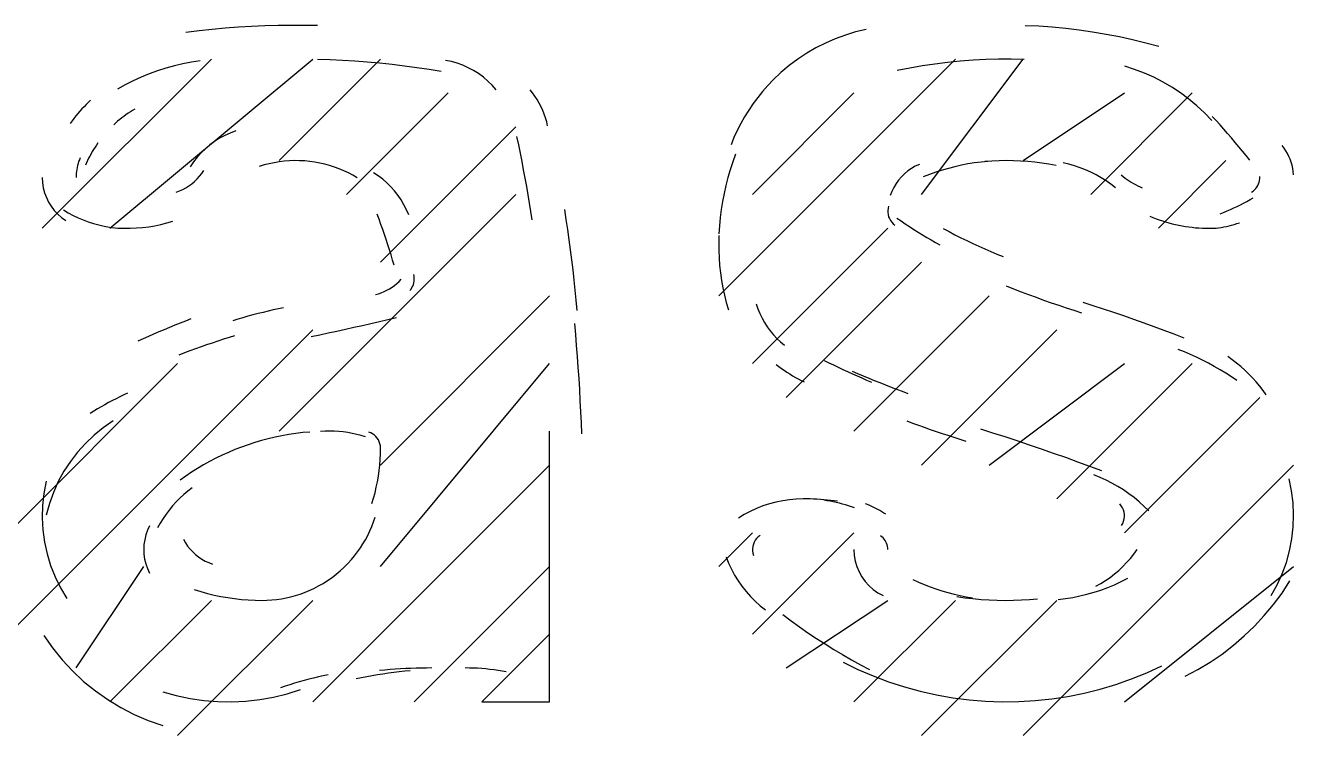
# Model space of a CAD drawing. Header units: millimetres. Extents: x 43 to 1147, y -811 to -31.
# Drawn here: x 773.38 to 777.88, y -794.32 to -791.8 of the extents above; entities that cross this region are included whole.
import ezdxf

# ---------------------------------------------------------------- set-up
doc = ezdxf.new("R2010")
doc.units = ezdxf.units.MM
doc.layers.add('EDITED_LINES', color=4, linetype='Continuous')

msp = doc.modelspace()

# ---------------------------------------------------------------- linework, layer by layer
at = {"layer": 'EDITED_LINES'}
for p, q in [((773.9962, -791.8193), (773.9496, -791.825)), ((774.0427, -791.8144), (773.9962, -791.8193)), ((774.0894, -791.8103), (774.0427, -791.8144)), ((774.1361, -791.8068), (774.0894, -791.8103)), ((774.1828, -791.804), (774.1361, -791.8068)), ((774.2296, -791.802), (774.1828, -791.804)), ((774.2764, -791.8007), (774.2296, -791.802)), ((774.3232, -791.8), (774.2764, -791.8007)), ((774.37, -791.8001), (774.3232, -791.8)), ((774.4168, -791.801), (774.37, -791.8001)), ((776.3629, -791.8144), (776.3258, -791.8234)), ((776.9757, -791.8034), (776.9276, -791.8012)), ((777.0237, -791.8068), (776.9757, -791.8034)), ((777.0716, -791.8114), (777.0237, -791.8068)), ((777.1193, -791.8171), (777.0716, -791.8114)), ((777.1669, -791.824), (777.1193, -791.8171)), ((776.219, -791.8629), (776.1852, -791.88)), ((776.2537, -791.8477), (776.219, -791.8629)), ((776.2894, -791.8345), (776.2537, -791.8477)), ((776.3258, -791.8234), (776.2894, -791.8345)), ((777.2144, -791.832), (777.1669, -791.824)), ((777.2616, -791.8412), (777.2144, -791.832)), ((777.3086, -791.8515), (777.2616, -791.8412)), ((777.3553, -791.863), (777.3086, -791.8515)), ((777.4018, -791.8756), (777.3553, -791.863)), ((776.1524, -791.899), (776.1207, -791.9199)), ((776.1852, -791.88), (776.1524, -791.899)), ((773.44, -792.52), (774.04, -791.92)), ((773.68, -792.52), (774.4, -791.92)), ((773.8786, -791.9521), (773.849, -791.9615)), ((773.9086, -791.9439), (773.8786, -791.9521)), ((773.939, -791.9368), (773.9086, -791.9439)), ((773.9696, -791.931), (773.939, -791.9368)), ((774.0005, -791.9264), (773.9696, -791.931)), ((774.28, -792.28), (774.64, -791.92)), ((774.461, -791.9224), (774.4168, -791.921)), ((774.5051, -791.9244), (774.461, -791.9224)), ((774.5491, -791.9271), (774.5051, -791.9244)), ((774.5932, -791.9305), (774.5491, -791.9271)), ((774.6371, -791.9344), (774.5932, -791.9305)), ((774.681, -791.939), (774.6371, -791.9344)), ((774.7249, -791.9443), (774.681, -791.939)), ((774.7686, -791.9502), (774.7249, -791.9443)), ((774.8123, -791.9567), (774.7686, -791.9502)), ((774.8916, -791.9286), (774.8706, -791.9243)), ((774.9121, -791.9344), (774.8916, -791.9286)), ((774.932, -791.9417), (774.9121, -791.9344)), ((774.9514, -791.9503), (774.932, -791.9417)), ((774.97, -791.9602), (774.9514, -791.9503)), ((775.84, -792.76), (776.68, -791.92)), ((776.0903, -791.9426), (776.0611, -791.9671)), ((776.1207, -791.9199), (776.0903, -791.9426)), ((776.5181, -791.9517), (776.4737, -791.9606)), ((776.5627, -791.9439), (776.5181, -791.9517)), ((776.56, -792.4), (776.92, -791.92)), ((776.6075, -791.9372), (776.5627, -791.9439)), ((776.6524, -791.9316), (776.6075, -791.9372)), ((776.6974, -791.9271), (776.6524, -791.9316)), ((776.7425, -791.9237), (776.6974, -791.9271)), ((776.7877, -791.9214), (776.7425, -791.9237)), ((776.8329, -791.9202), (776.7877, -791.9214)), ((776.8782, -791.9201), (776.8329, -791.9202)), ((776.9235, -791.9211), (776.8782, -791.9201)), ((777.3159, -791.9563), (777.2806, -791.9452)), ((773.7625, -791.9968), (773.7347, -792.0108)), ((773.7909, -791.9839), (773.7625, -791.9968)), ((773.8197, -791.9721), (773.7909, -791.9839)), ((773.849, -791.9615), (773.8197, -791.9721)), ((774.8559, -791.9638), (774.8123, -791.9567)), ((774.988, -791.9714), (774.97, -791.9602)), ((775.0051, -791.9839), (774.988, -791.9714)), ((775.0213, -791.9975), (775.0051, -791.9839)), ((775.0366, -792.0124), (775.0213, -791.9975)), ((776.0333, -791.9933), (776.0141, -792.0133)), ((776.0611, -791.9671), (776.0333, -791.9933)), ((777.3504, -791.9693), (777.3159, -791.9563)), ((777.384, -791.9842), (777.3504, -791.9693)), ((777.4167, -792.001), (777.384, -791.9842)), ((773.7347, -792.0108), (773.7074, -792.026)), ((774.52, -792.4), (774.88, -792.04)), ((775.0508, -792.0284), (775.0366, -792.0124)), ((775.1798, -792.0397), (775.1708, -792.0284)), ((775.1882, -792.0514), (775.1798, -792.0397)), ((775.96, -792.4), (776.32, -792.04)), ((775.9958, -792.0341), (775.9784, -792.0556)), ((776.0141, -792.0133), (775.9958, -792.0341)), ((776.92, -792.28), (777.28, -792.04)), ((777.16, -792.4), (777.52, -792.04)), ((777.4484, -792.0195), (777.4167, -792.001)), ((777.479, -792.0397), (777.4484, -792.0195)), ((777.5085, -792.0617), (777.479, -792.0397)), ((773.5881, -792.0885), (773.5806, -792.0965)), ((773.5958, -792.0806), (773.5881, -792.0885)), ((773.6036, -792.0728), (773.5958, -792.0806)), ((773.6115, -792.0652), (773.6036, -792.0728)), ((775.196, -792.0635), (775.1882, -792.0514)), ((775.2031, -792.0759), (775.196, -792.0635)), ((775.2097, -792.0887), (775.2031, -792.0759)), ((775.2157, -792.1017), (775.2097, -792.0887)), ((775.962, -792.0777), (775.9465, -792.1005)), ((775.9784, -792.0556), (775.962, -792.0777)), ((777.5368, -792.0852), (777.5085, -792.0617)), ((777.5637, -792.1104), (777.5368, -792.0852)), ((773.5524, -792.1302), (773.5458, -792.1389)), ((773.5592, -792.1215), (773.5524, -792.1302)), ((773.5662, -792.113), (773.5592, -792.1215)), ((773.5733, -792.1047), (773.5662, -792.113)), ((773.5806, -792.0965), (773.5733, -792.1047)), ((773.7146, -792.1345), (773.7074, -792.1405)), ((773.722, -792.1286), (773.7146, -792.1345)), ((773.7294, -792.1229), (773.722, -792.1286)), ((773.737, -792.1174), (773.7294, -792.1229)), ((773.7447, -792.1121), (773.737, -792.1174)), ((773.7526, -792.1069), (773.7447, -792.1121)), ((773.7605, -792.1019), (773.7526, -792.1069)), ((773.7686, -792.0971), (773.7605, -792.1019)), ((775.2211, -792.115), (775.2157, -792.1017)), ((775.2258, -792.1286), (775.2211, -792.115)), ((775.2298, -792.1424), (775.2258, -792.1286)), ((775.9319, -792.124), (775.9184, -792.148)), ((775.9465, -792.1005), (775.9319, -792.124)), ((777.5893, -792.1371), (777.5637, -792.1104)), ((777.6052, -792.1381), (777.5915, -792.1229)), ((773.5458, -792.1389), (773.5394, -792.1478)), ((773.7004, -792.1467), (773.6934, -792.153)), ((773.7074, -792.1405), (773.7004, -792.1467)), ((774.127, -792.1748), (774.107, -792.1821)), ((774.64, -792.64), (775.12, -792.16)), ((775.2332, -792.1564), (775.2298, -792.1424)), ((775.9058, -792.1726), (775.8943, -792.1978)), ((775.9184, -792.148), (775.9058, -792.1726)), ((777.6188, -792.1533), (777.6052, -792.1381)), ((777.6323, -792.1687), (777.6188, -792.1533)), ((777.6457, -792.1841), (777.6323, -792.1687)), ((773.6321, -792.2247), (773.6271, -792.2323)), ((773.6373, -792.2172), (773.6321, -792.2247)), ((774.0346, -792.2242), (774.0186, -792.2377)), ((774.0515, -792.2118), (774.0346, -792.2242)), ((774.0692, -792.2007), (774.0515, -792.2118)), ((774.0878, -792.1907), (774.0692, -792.2007)), ((774.107, -792.1821), (774.0878, -792.1907)), ((775.1305, -792.2243), (775.1243, -792.1949)), ((775.1364, -792.2538), (775.1305, -792.2243)), ((775.8943, -792.1978), (775.8839, -792.2234)), ((777.6591, -792.1996), (777.6457, -792.1841)), ((777.6724, -792.2151), (777.6591, -792.1996)), ((777.6856, -792.2307), (777.6724, -792.2151)), ((773.5742, -792.27), (773.5715, -792.2767)), ((773.6087, -792.2637), (773.6045, -792.2717)), ((773.613, -792.2557), (773.6087, -792.2637)), ((773.6176, -792.2478), (773.613, -792.2557)), ((773.6222, -792.24), (773.6176, -792.2478)), ((773.6271, -792.2323), (773.6222, -792.24)), ((773.9895, -792.268), (773.9766, -792.2847)), ((774.0035, -792.2523), (773.9895, -792.268)), ((774.0186, -792.2377), (774.0035, -792.2523)), ((775.1423, -792.2833), (775.1364, -792.2538)), ((775.8998, -792.2574), (775.8898, -792.2846)), ((777.6987, -792.2464), (777.6856, -792.2307)), ((777.7117, -792.2622), (777.6987, -792.2464)), ((777.7247, -792.278), (777.7117, -792.2622)), ((777.8465, -792.2354), (777.8396, -792.2264)), ((777.8528, -792.2449), (777.8465, -792.2354)), ((777.8585, -792.2547), (777.8528, -792.2449)), ((777.8635, -792.2648), (777.8585, -792.2547)), ((777.8679, -792.2751), (777.8635, -792.2648)), ((773.5623, -792.3114), (773.5613, -792.3185)), ((773.5636, -792.3043), (773.5623, -792.3114)), ((773.5651, -792.2973), (773.5636, -792.3043)), ((773.567, -792.2903), (773.5651, -792.2973)), ((773.5691, -792.2834), (773.567, -792.2903)), ((773.5715, -792.2767), (773.5691, -792.2834)), ((773.5967, -792.2882), (773.5931, -792.2966)), ((773.6005, -792.2799), (773.5967, -792.2882)), ((773.6045, -792.2717), (773.6005, -792.2799)), ((773.9766, -792.2847), (773.9648, -792.3023)), ((774.006, -792.3253), (774.0131, -792.3146)), ((774.2272, -792.2954), (774.2097, -792.3007)), ((774.2448, -792.2909), (774.2272, -792.2954)), ((774.2627, -792.2872), (774.2448, -792.2909)), ((774.2806, -792.2842), (774.2627, -792.2872)), ((774.2986, -792.282), (774.2806, -792.2842)), ((774.3168, -792.2807), (774.2986, -792.282)), ((774.3349, -792.28), (774.3168, -792.2807)), ((774.3531, -792.2802), (774.3349, -792.28)), ((774.3713, -792.2812), (774.3531, -792.2802)), ((774.3895, -792.283), (774.3713, -792.2812)), ((774.4073, -792.2854), (774.3895, -792.283)), ((774.4249, -792.2887), (774.4073, -792.2854)), ((774.4423, -792.2927), (774.4249, -792.2887)), ((774.4596, -792.2974), (774.4423, -792.2927)), ((774.4766, -792.3028), (774.4596, -792.2974)), ((774.4933, -792.309), (774.4766, -792.3028)), ((774.5098, -792.3159), (774.4933, -792.309)), ((775.1479, -792.3128), (775.1423, -792.2833)), ((775.1534, -792.3423), (775.1479, -792.3128)), ((775.8808, -792.3122), (775.8726, -792.3399)), ((775.8898, -792.2846), (775.8808, -792.3122)), ((776.5242, -792.3076), (776.5114, -792.3165)), ((776.5377, -792.2999), (776.5242, -792.3076)), ((776.5521, -792.2933), (776.5377, -792.2999)), ((776.6325, -792.3139), (776.61, -792.3211)), ((776.6551, -792.3074), (776.6325, -792.3139)), ((776.678, -792.3015), (776.6551, -792.3074)), ((776.701, -792.2964), (776.678, -792.3015)), ((776.7242, -792.2919), (776.701, -792.2964)), ((776.7475, -792.2882), (776.7242, -792.2919)), ((776.7709, -792.2851), (776.7475, -792.2882)), ((776.7944, -792.2828), (776.7709, -792.2851)), ((776.8097, -792.2814), (776.7843, -792.2832)), ((776.835, -792.2804), (776.8097, -792.2814)), ((776.8604, -792.28), (776.835, -792.2804)), ((776.8858, -792.2804), (776.8604, -792.28)), ((776.9111, -792.2814), (776.8858, -792.2804)), ((776.9364, -792.2832), (776.9111, -792.2814)), ((776.9617, -792.2858), (776.9364, -792.2832)), ((776.9868, -792.289), (776.9617, -792.2858)), ((777.0119, -792.2929), (776.9868, -792.289)), ((777.0369, -792.2975), (777.0119, -792.2929)), ((777.0829, -792.2928), (777.0626, -792.2882)), ((777.1029, -792.2984), (777.0829, -792.2928)), ((777.1226, -792.305), (777.1029, -792.2984)), ((777.1419, -792.3125), (777.1226, -792.305)), ((777.1609, -792.321), (777.1419, -792.3125)), ((777.4, -792.52), (777.64, -792.28)), ((777.8717, -792.2858), (777.8679, -792.2751)), ((777.8747, -792.2966), (777.8717, -792.2858)), ((777.8771, -792.3077), (777.8747, -792.2966)), ((777.8788, -792.3189), (777.8771, -792.3077)), ((773.44, -792.34), (773.4409, -792.3584)), ((773.4409, -792.3584), (773.4437, -792.3764)), ((773.5601, -792.3328), (773.56, -792.34)), ((773.5606, -792.3256), (773.5601, -792.3328)), ((773.5613, -792.3185), (773.5606, -792.3256)), ((773.9707, -792.3619), (773.9804, -792.3537)), ((773.9804, -792.3537), (773.9896, -792.3449)), ((773.9896, -792.3449), (773.9981, -792.3354)), ((773.9981, -792.3354), (774.006, -792.3253)), ((774.526, -792.3235), (774.5098, -792.3159)), ((774.5419, -792.3317), (774.526, -792.3235)), ((774.5575, -792.3407), (774.5419, -792.3317)), ((774.632, -792.3342), (774.6153, -792.3234)), ((774.6479, -792.3461), (774.632, -792.3342)), ((774.6629, -792.359), (774.6479, -792.3461)), ((774.677, -792.3729), (774.6629, -792.359)), ((775.1587, -792.3719), (775.1534, -792.3423)), ((775.8726, -792.3399), (775.8653, -792.368)), ((776.4783, -792.349), (776.4693, -792.3616)), ((776.4884, -792.3372), (776.4783, -792.349)), ((776.4994, -792.3264), (776.4884, -792.3372)), ((776.5114, -792.3165), (776.4994, -792.3264)), ((776.5878, -792.3291), (776.5657, -792.3376)), ((776.61, -792.3211), (776.5878, -792.3291)), ((777.1793, -792.3303), (777.1609, -792.321)), ((777.1973, -792.3406), (777.1793, -792.3303)), ((777.2148, -792.3518), (777.1973, -792.3406)), ((777.2318, -792.3639), (777.2148, -792.3518)), ((777.2684, -792.3308), (777.2752, -792.3363)), ((777.2752, -792.3363), (777.2822, -792.3416)), ((777.2822, -792.3416), (777.2893, -792.3467)), ((777.2893, -792.3467), (777.2966, -792.3516)), ((777.2966, -792.3516), (777.304, -792.3563)), ((777.304, -792.3563), (777.3116, -792.3607)), ((777.7557, -792.3625), (777.7578, -792.3563)), ((777.7578, -792.3563), (777.7592, -792.35)), ((777.7592, -792.35), (777.7599, -792.3435)), ((777.7599, -792.3435), (777.7599, -792.3368)), ((777.8798, -792.3302), (777.8788, -792.3189)), ((773.4437, -792.3764), (773.4482, -792.3939)), ((773.4482, -792.3939), (773.4545, -792.4107)), ((773.9146, -792.3915), (773.9267, -792.3872)), ((773.9267, -792.3872), (773.9384, -792.382)), ((773.9384, -792.382), (773.9496, -792.3761)), ((773.9496, -792.3761), (773.9604, -792.3693)), ((773.9604, -792.3693), (773.9707, -792.3619)), ((774.28, -793.24), (775.12, -792.4)), ((774.6901, -792.3876), (774.677, -792.3729)), ((774.7022, -792.4031), (774.6901, -792.3876)), ((774.7134, -792.4194), (774.7022, -792.4031)), ((775.1638, -792.4015), (775.1587, -792.3719)), ((775.1688, -792.4312), (775.1638, -792.4015)), ((775.859, -792.3962), (775.8535, -792.4246)), ((775.8653, -792.368), (775.859, -792.3962)), ((776.4545, -792.3891), (776.449, -792.4038)), ((776.4613, -792.375), (776.4545, -792.3891)), ((776.4693, -792.3616), (776.4613, -792.375)), ((777.2482, -792.3768), (777.2318, -792.3639)), ((777.3116, -792.3607), (777.3193, -792.3649)), ((777.3193, -792.3649), (777.3271, -792.3689)), ((777.3271, -792.3689), (777.335, -792.3727)), ((777.335, -792.3727), (777.343, -792.3762)), ((777.7305, -792.3917), (777.7361, -792.388)), ((777.7361, -792.388), (777.7411, -792.3837)), ((777.7411, -792.3837), (777.7456, -792.379)), ((777.7456, -792.379), (777.7496, -792.3739)), ((777.7496, -792.3739), (777.7529, -792.3683)), ((777.7529, -792.3683), (777.7557, -792.3625)), ((773.4545, -792.4107), (773.4623, -792.4269)), ((773.4623, -792.4269), (773.4718, -792.4421)), ((773.4718, -792.4421), (773.4827, -792.4564)), ((774.7234, -792.4364), (774.7134, -792.4194)), ((774.7323, -792.4542), (774.7234, -792.4364)), ((775.1736, -792.4608), (775.1688, -792.4312)), ((775.8535, -792.4246), (775.849, -792.4532)), ((776.441, -792.4489), (776.4401, -792.4565)), ((776.443, -792.4413), (776.441, -792.4489)), ((777.6556, -792.4533), (777.6675, -792.4479)), ((777.6675, -792.4479), (777.6793, -792.4423)), ((777.6793, -792.4423), (777.6909, -792.4366)), ((777.6909, -792.4366), (777.7025, -792.4306)), ((777.7025, -792.4306), (777.714, -792.4244)), ((777.714, -792.4244), (777.7254, -792.4181)), ((777.7254, -792.4181), (777.7367, -792.4116)), ((773.4827, -792.4564), (773.495, -792.4696)), ((773.495, -792.4696), (773.5088, -792.4816)), ((773.5088, -792.4816), (773.5238, -792.4922)), ((773.5156, -792.455), (773.5323, -792.465)), ((773.5323, -792.465), (773.5495, -792.4743)), ((773.5495, -792.4743), (773.5671, -792.4827)), ((773.5671, -792.4827), (773.585, -792.4903)), ((773.585, -792.4903), (773.6032, -792.4971)), ((773.8825, -792.5008), (773.9037, -792.4946)), ((774.6352, -792.4882), (774.6285, -792.4704)), ((774.6418, -792.5061), (774.6352, -792.4882)), ((774.7401, -792.4725), (774.7323, -792.4542)), ((775.1783, -792.4905), (775.1736, -792.4608)), ((775.2994, -792.489), (775.2939, -792.4533)), ((775.3046, -792.5246), (775.2994, -792.489)), ((775.8453, -792.4819), (775.8426, -792.5108)), ((775.849, -792.4532), (775.8453, -792.4819)), ((776.4401, -792.4565), (776.4401, -792.4641)), ((776.4401, -792.4641), (776.4411, -792.4715)), ((776.4411, -792.4715), (776.443, -792.4788)), ((776.443, -792.4788), (776.4458, -792.4858)), ((776.4458, -792.4858), (776.4495, -792.4924)), ((776.4495, -792.4924), (776.454, -792.4985)), ((776.4726, -792.4838), (776.4873, -792.4941)), ((776.4873, -792.4941), (776.5022, -792.5043)), ((777.3695, -792.4773), (777.3806, -792.4818)), ((777.3806, -792.4818), (777.3918, -792.4861)), ((777.3918, -792.4861), (777.403, -792.4902)), ((777.403, -792.4902), (777.4144, -792.494)), ((777.4144, -792.494), (777.4258, -792.4975)), ((777.6194, -792.4682), (777.6316, -792.4634)), ((777.6316, -792.4634), (777.6436, -792.4585)), ((777.6436, -792.4585), (777.6556, -792.4533)), ((773.6032, -792.4971), (773.6217, -792.503)), ((773.6217, -792.503), (773.6405, -792.508)), ((773.6405, -792.508), (773.6595, -792.5122)), ((773.6595, -792.5122), (773.6788, -792.5155)), ((773.6788, -792.5155), (773.6982, -792.5179)), ((773.6862, -792.5173), (773.7082, -792.519)), ((773.7082, -792.519), (773.7302, -792.5199)), ((773.7302, -792.5199), (773.7523, -792.5198)), ((773.7523, -792.5198), (773.7742, -792.5189)), ((773.7742, -792.5189), (773.7961, -792.5171)), ((773.7961, -792.5171), (773.8179, -792.5143)), ((773.8179, -792.5143), (773.8396, -792.5107)), ((773.8396, -792.5107), (773.8612, -792.5062)), ((773.8612, -792.5062), (773.8825, -792.5008)), ((774.6482, -792.5241), (774.6418, -792.5061)), ((774.6544, -792.5421), (774.6482, -792.5241)), ((775.3096, -792.5604), (775.3046, -792.5246)), ((775.8426, -792.5108), (775.8409, -792.5397)), ((775.96, -793), (776.44, -792.52)), ((776.454, -792.4985), (776.4593, -792.5041)), ((776.4593, -792.5041), (776.4653, -792.509)), ((776.5022, -792.5043), (776.5172, -792.5142)), ((776.5172, -792.5142), (776.5323, -792.524)), ((776.5323, -792.524), (776.5475, -792.5336)), ((776.5475, -792.5336), (776.5628, -792.543)), ((776.6365, -792.5208), (776.6572, -792.5319)), ((776.6572, -792.5319), (776.6781, -792.5427)), ((777.4258, -792.4975), (777.4373, -792.5008)), ((777.4373, -792.5008), (777.4489, -792.5038)), ((777.4489, -792.5038), (777.4606, -792.5066)), ((777.4606, -792.5066), (777.4723, -792.5091)), ((777.4723, -792.5091), (777.4841, -792.5114)), ((777.4841, -792.5114), (777.496, -792.5134)), ((777.496, -792.5134), (777.508, -792.5152)), ((777.508, -792.5152), (777.52, -792.5166)), ((777.52, -792.5166), (777.5321, -792.5178)), ((777.5321, -792.5178), (777.5442, -792.5188)), ((777.5442, -792.5188), (777.5563, -792.5194)), ((777.5563, -792.5194), (777.5684, -792.5198)), ((777.5684, -792.5198), (777.5805, -792.52)), ((777.5805, -792.52), (777.5926, -792.5198)), ((777.5926, -792.5198), (777.6047, -792.5194)), ((777.5937, -792.5197), (777.6033, -792.5191)), ((777.6033, -792.5191), (777.6129, -792.5182)), ((777.6129, -792.5182), (777.6224, -792.5169)), ((777.6224, -792.5169), (777.6319, -792.5154)), ((777.6319, -792.5154), (777.6414, -792.5136)), ((777.6414, -792.5136), (777.6507, -792.5115)), ((777.6507, -792.5115), (777.66, -792.5091)), ((777.66, -792.5091), (777.6693, -792.5064)), ((777.6693, -792.5064), (777.6784, -792.5034)), ((777.6784, -792.5034), (777.6874, -792.5001)), ((774.6605, -792.5602), (774.6544, -792.5421)), ((774.6663, -792.5783), (774.6605, -792.5602)), ((774.672, -792.5965), (774.6663, -792.5783)), ((775.3144, -792.5961), (775.3096, -792.5604)), ((775.8408, -792.5451), (775.84, -792.5719)), ((775.84, -792.5719), (775.8402, -792.5986)), ((776.5628, -792.543), (776.5783, -792.5522)), ((776.5783, -792.5522), (776.5938, -792.5613)), ((776.5938, -792.5613), (776.6095, -792.5701)), ((776.6095, -792.5701), (776.6252, -792.5788)), ((776.6781, -792.5427), (776.699, -792.5533)), ((776.699, -792.5533), (776.7201, -792.5636)), ((776.7201, -792.5636), (776.7413, -792.5736)), ((776.7413, -792.5736), (776.7626, -792.5834)), ((776.7626, -792.5834), (776.784, -792.593)), ((774.6776, -792.6147), (774.672, -792.5965)), ((774.6829, -792.633), (774.6776, -792.6147)), ((775.3189, -792.6319), (775.3144, -792.5961)), ((775.8402, -792.5986), (775.8413, -792.6253)), ((775.8413, -792.6253), (775.8433, -792.652)), ((776.784, -792.593), (776.8056, -792.6023)), ((776.8056, -792.6023), (776.8272, -792.6114)), ((776.8272, -792.6114), (776.849, -792.6202)), ((774.6881, -792.6514), (774.6829, -792.633)), ((775.3232, -792.6677), (775.3189, -792.6319)), ((775.3273, -792.7035), (775.3232, -792.6677)), ((775.8433, -792.652), (775.8462, -792.6785)), ((776.08, -793.12), (776.56, -792.64)), ((774.6899, -792.7225), (774.6983, -792.7157)), ((774.6983, -792.7157), (774.7062, -792.7083)), ((774.7062, -792.7083), (774.7137, -792.7004)), ((774.7545, -792.725), (774.7568, -792.7195)), ((774.7568, -792.7195), (774.7584, -792.7138)), ((774.7591, -792.69), (774.7578, -792.684)), ((774.7584, -792.7138), (774.7595, -792.7079)), ((774.7599, -792.696), (774.7591, -792.69)), ((774.7595, -792.7079), (774.76, -792.702)), ((774.76, -792.702), (774.7599, -792.696)), ((775.3311, -792.7394), (775.3273, -792.7035)), ((775.8462, -792.6785), (775.8501, -792.7049)), ((775.8501, -792.7049), (775.8548, -792.7312)), ((774.622, -792.7551), (774.6325, -792.7522)), ((774.6325, -792.7522), (774.6428, -792.7487)), ((774.64, -793.36), (775.24, -792.76)), ((774.6428, -792.7487), (774.6528, -792.7446)), ((774.6528, -792.7446), (774.6626, -792.7399)), ((774.6626, -792.7399), (774.672, -792.7347)), ((774.672, -792.7347), (774.6811, -792.7289)), ((774.6811, -792.7289), (774.6899, -792.7225)), ((774.7446, -792.7402), (774.7485, -792.7354)), ((774.7485, -792.7354), (774.7518, -792.7304)), ((774.7518, -792.7304), (774.7545, -792.725)), ((775.3347, -792.7753), (775.3311, -792.7394)), ((775.8548, -792.7312), (775.8604, -792.7574)), ((775.8604, -792.7574), (775.867, -792.7833)), ((776.32, -793.24), (776.8, -792.76)), ((776.8602, -792.7245), (776.8866, -792.7349)), ((776.8866, -792.7349), (776.9131, -792.7451)), ((776.9131, -792.7451), (776.9396, -792.755)), ((776.9396, -792.755), (776.9663, -792.7649)), ((776.9663, -792.7649), (776.993, -792.7745)), ((774.2596, -792.8096), (774.2416, -792.8138)), ((774.2778, -792.8056), (774.2596, -792.8096)), ((774.2959, -792.8017), (774.2778, -792.8056)), ((775.338, -792.8112), (775.3347, -792.7753)), ((775.867, -792.7833), (775.8744, -792.809)), ((775.9732, -792.7881), (775.9791, -792.8053)), ((775.9791, -792.8053), (775.9859, -792.822)), ((776.993, -792.7745), (777.0198, -792.7839)), ((777.0198, -792.7839), (777.0466, -792.7931)), ((777.0466, -792.7931), (777.0735, -792.8021)), ((777.0735, -792.8021), (777.1005, -792.8109)), ((777.1693, -792.7951), (777.1331, -792.7835)), ((777.2055, -792.8068), (777.1693, -792.7951)), ((777.2416, -792.8189), (777.2055, -792.8068)), ((773.9484, -792.849), (773.9294, -792.8565)), ((773.9675, -792.8417), (773.9484, -792.849)), ((774.1341, -792.8426), (774.1163, -792.848)), ((774.1519, -792.8374), (774.1341, -792.8426)), ((774.1697, -792.8323), (774.1519, -792.8374)), ((774.1876, -792.8274), (774.1697, -792.8323)), ((774.2056, -792.8227), (774.1876, -792.8274)), ((774.2236, -792.8182), (774.2056, -792.8227)), ((774.2416, -792.8138), (774.2236, -792.8182)), ((774.606, -792.8575), (774.6362, -792.8505)), ((774.6362, -792.8505), (774.6663, -792.8434)), ((774.6663, -792.8434), (774.6965, -792.8362)), ((775.9859, -792.822), (775.9938, -792.8383)), ((775.9938, -792.8383), (776.0025, -792.854)), ((776.0025, -792.854), (776.0122, -792.8691)), ((777.1005, -792.8109), (777.1275, -792.8196)), ((777.2776, -792.8311), (777.2416, -792.8189)), ((777.3135, -792.8437), (777.2776, -792.8311)), ((777.3493, -792.8564), (777.3135, -792.8437)), ((773.32, -793.96), (774.4, -792.88)), ((773.8352, -792.8958), (773.8165, -792.904)), ((773.8539, -792.8877), (773.8352, -792.8958)), ((773.8727, -792.8797), (773.8539, -792.8877)), ((773.8916, -792.8718), (773.8727, -792.8797)), ((773.9105, -792.8641), (773.8916, -792.8718)), ((773.9294, -792.8565), (773.9105, -792.8641)), ((774.3942, -792.904), (774.4245, -792.8976)), ((774.4245, -792.8976), (774.4548, -792.8912)), ((774.4548, -792.8912), (774.4851, -792.8846)), ((774.4851, -792.8846), (774.5153, -792.878)), ((774.5153, -792.878), (774.5456, -792.8712)), ((774.5456, -792.8712), (774.5758, -792.8644)), ((774.5758, -792.8644), (774.606, -792.8575)), ((775.3328, -792.8969), (775.3294, -792.8578)), ((775.336, -792.936), (775.3328, -792.8969)), ((776.0122, -792.8691), (776.0228, -792.8837)), ((776.0228, -792.8837), (776.0343, -792.8976)), ((776.0343, -792.8976), (776.0465, -792.9108)), ((776.56, -793.36), (777.04, -792.88)), ((777.3851, -792.8694), (777.3493, -792.8564)), ((777.4207, -792.8826), (777.3851, -792.8694)), ((777.4563, -792.8961), (777.4207, -792.8826)), ((777.4918, -792.9098), (777.4563, -792.8961)), ((773.7979, -792.9124), (773.7793, -792.9209)), ((773.8165, -792.904), (773.7979, -792.9124)), ((774.0033, -792.9407), (773.9836, -792.9477)), ((774.0231, -792.9338), (774.0033, -792.9407)), ((774.0429, -792.927), (774.0231, -792.9338)), ((774.0628, -792.9204), (774.0429, -792.927)), ((774.0827, -792.9139), (774.0628, -792.9204)), ((774.1026, -792.9075), (774.0827, -792.9139)), ((774.1226, -792.9013), (774.1026, -792.9075)), ((775.339, -792.9751), (775.336, -792.936)), ((776.0465, -792.9108), (776.0596, -792.9233)), ((776.0596, -792.9233), (776.0735, -792.935)), ((773.9442, -792.9622), (773.9246, -792.9696)), ((773.9639, -792.9549), (773.9442, -792.9622)), ((773.9836, -792.9477), (773.9639, -792.9549)), ((775.3418, -793.0143), (775.339, -792.9751)), ((776.2141, -792.9888), (776.2307, -792.9969)), ((777.4926, -792.9586), (777.4707, -792.9498)), ((777.5142, -792.9679), (777.4926, -792.9586)), ((777.5357, -792.9778), (777.5142, -792.9679)), ((777.5569, -792.9881), (777.5357, -792.9778)), ((777.5778, -792.9989), (777.5569, -792.9881)), ((777.6621, -792.9866), (777.6463, -792.9753)), ((777.6774, -792.9984), (777.6621, -792.9866)), ((773.32, -793.6), (773.92, -793)), ((774.64, -793.72), (775.24, -793)), ((775.3444, -793.0534), (775.3418, -793.0143)), ((776.0443, -793.003), (776.0535, -793.0102)), ((776.0535, -793.0102), (776.0629, -793.0171)), ((776.0629, -793.0171), (776.0724, -793.0239)), ((776.0724, -793.0239), (776.0821, -793.0305)), ((776.0821, -793.0305), (776.092, -793.0368)), ((776.2307, -792.9969), (776.2473, -793.0049)), ((776.2473, -793.0049), (776.264, -793.0128)), ((776.264, -793.0128), (776.2807, -793.0206)), ((776.2807, -793.0206), (776.2975, -793.0283)), ((776.2975, -793.0283), (776.3143, -793.0359)), ((776.3132, -793.027), (776.3329, -793.0353)), ((776.8, -793.36), (777.28, -793)), ((777.04, -793.48), (777.52, -793)), ((777.5985, -793.0102), (777.5778, -792.9989)), ((777.6189, -793.0219), (777.5985, -793.0102)), ((777.6391, -793.0341), (777.6189, -793.0219)), ((777.659, -793.0468), (777.6391, -793.0341)), ((777.6923, -793.0108), (777.6774, -792.9984)), ((777.7067, -793.0236), (777.6923, -793.0108)), ((777.7207, -793.037), (777.7067, -793.0236)), ((775.3468, -793.0925), (775.3444, -793.0534)), ((776.092, -793.0368), (776.1019, -793.0429)), ((776.1019, -793.0429), (776.112, -793.0488)), ((776.112, -793.0488), (776.1222, -793.0545)), ((776.1222, -793.0545), (776.1326, -793.06)), ((776.1326, -793.06), (776.1431, -793.0652)), ((776.3143, -793.0359), (776.3311, -793.0435)), ((776.3311, -793.0435), (776.348, -793.0509)), ((776.3329, -793.0353), (776.3525, -793.0435)), ((776.348, -793.0509), (776.3649, -793.0583)), ((776.3525, -793.0435), (776.3722, -793.0516)), ((776.3649, -793.0583), (776.3819, -793.0656)), ((776.3722, -793.0516), (776.392, -793.0597)), ((776.392, -793.0597), (776.4118, -793.0676)), ((776.4118, -793.0676), (776.4316, -793.0754)), ((776.4316, -793.0754), (776.4515, -793.0831)), ((777.6785, -793.06), (777.659, -793.0468)), ((777.7342, -793.0509), (777.7207, -793.037)), ((777.7471, -793.0653), (777.7342, -793.0509)), ((777.7596, -793.0801), (777.7471, -793.0653)), ((773.702, -793.1245), (773.6886, -793.1314)), ((773.7155, -793.1177), (773.702, -793.1245)), ((773.7292, -793.1111), (773.7155, -793.1177)), ((773.7429, -793.1047), (773.7292, -793.1111)), ((775.349, -793.1317), (775.3468, -793.0925)), ((776.4515, -793.0831), (776.4714, -793.0907)), ((776.4714, -793.0907), (776.4914, -793.0982)), ((776.4914, -793.0982), (776.5114, -793.1057)), ((777.28, -793.6), (777.76, -793.12)), ((777.7715, -793.0954), (777.7596, -793.0801)), ((777.7829, -793.1111), (777.7715, -793.0954)), ((773.6229, -793.1689), (773.61, -793.1769)), ((773.6358, -793.161), (773.6229, -793.1689)), ((773.6489, -793.1534), (773.6358, -793.161)), ((773.662, -793.1459), (773.6489, -793.1534)), ((773.6753, -793.1386), (773.662, -793.1459)), ((773.6886, -793.1314), (773.6753, -793.1386)), ((775.351, -793.1709), (775.349, -793.1317)), ((773.6911, -793.2037), (773.6562, -793.2278)), ((775.3528, -793.2101), (775.351, -793.1709)), ((775.3544, -793.2493), (775.3528, -793.2101)), ((776.5071, -793.2036), (776.5279, -793.2111)), ((776.5279, -793.2111), (776.5487, -793.2186)), ((773.6236, -793.2543), (773.5932, -793.2832)), ((773.6562, -793.2278), (773.6236, -793.2543)), ((774.2905, -793.2561), (774.2661, -793.2611)), ((774.315, -793.2518), (774.2905, -793.2561)), ((774.3397, -793.2481), (774.315, -793.2518)), ((774.3644, -793.2451), (774.3397, -793.2481)), ((774.3893, -793.2428), (774.3644, -793.2451)), ((774.4432, -793.2403), (774.427, -793.2413)), ((774.4595, -793.24), (774.4432, -793.2403)), ((774.4757, -793.2403), (774.4595, -793.24)), ((774.4919, -793.2412), (774.4757, -793.2403)), ((774.5081, -793.2427), (774.4919, -793.2412)), ((774.5241, -793.2449), (774.5081, -793.2427)), ((774.5401, -793.2477), (774.5241, -793.2449)), ((774.556, -793.2511), (774.5401, -793.2477)), ((774.5717, -793.2551), (774.556, -793.2511)), ((774.5873, -793.2598), (774.5717, -793.2551)), ((774.6054, -793.2456), (774.5981, -793.2428)), ((774.6121, -793.2493), (774.6054, -793.2456)), ((774.6182, -793.2537), (774.6121, -793.2493)), ((774.6236, -793.2588), (774.6182, -793.2537)), ((774.6284, -793.2646), (774.6236, -793.2588)), ((775.24, -794.2), (775.24, -793.24)), ((776.5487, -793.2186), (776.5696, -793.226)), ((776.5696, -793.226), (776.5905, -793.2333)), ((776.5905, -793.2333), (776.6114, -793.2404)), ((776.6114, -793.2404), (776.6324, -793.2475)), ((776.6324, -793.2475), (776.6534, -793.2545)), ((776.6534, -793.2545), (776.6744, -793.2614)), ((776.8132, -793.2464), (776.7699, -793.2327)), ((776.8564, -793.2603), (776.8132, -793.2464)), ((773.5932, -793.2832), (773.5652, -793.3142)), ((774.1466, -793.2963), (774.1234, -793.3053)), ((774.1701, -793.288), (774.1466, -793.2963)), ((774.1939, -793.2803), (774.1701, -793.288)), ((774.2178, -793.2732), (774.1939, -793.2803)), ((774.2419, -793.2668), (774.2178, -793.2732)), ((774.2661, -793.2611), (774.2419, -793.2668)), ((774.6324, -793.2709), (774.6284, -793.2646)), ((774.6356, -793.2776), (774.6324, -793.2709)), ((774.638, -793.2848), (774.6356, -793.2776)), ((774.6395, -793.2923), (774.638, -793.2848)), ((774.64, -793.3), (774.6395, -793.2923)), ((774.6396, -793.32), (774.64, -793.3)), ((776.6744, -793.2614), (776.6955, -793.2681)), ((776.6955, -793.2681), (776.7166, -793.2748)), ((776.8996, -793.2745), (776.8564, -793.2603)), ((776.9426, -793.289), (776.8996, -793.2745)), ((776.9856, -793.3037), (776.9426, -793.289)), ((777.0285, -793.3186), (776.9856, -793.3037)), ((773.5397, -793.3473), (773.5169, -793.3822)), ((773.5652, -793.3142), (773.5397, -793.3473)), ((774.0337, -793.3474), (774.012, -793.3594)), ((774.0557, -793.3359), (774.0337, -793.3474)), ((774.078, -793.3251), (774.0557, -793.3359)), ((774.1006, -793.3149), (774.078, -793.3251)), ((774.1234, -793.3053), (774.1006, -793.3149)), ((774.6372, -793.36), (774.6387, -793.34)), ((774.6387, -793.34), (774.6396, -793.32)), ((777.0712, -793.3338), (777.0285, -793.3186)), ((777.114, -793.3492), (777.0712, -793.3338)), ((777.1566, -793.3649), (777.114, -793.3492)), ((773.5169, -793.3822), (773.4968, -793.4189)), ((773.9697, -793.3853), (773.949, -793.3991)), ((773.9907, -793.3721), (773.9697, -793.3853)), ((774.012, -793.3594), (773.9907, -793.3721)), ((774.4, -794.2), (775.24, -793.36)), ((774.6324, -793.3996), (774.6351, -793.3798)), ((774.6351, -793.3798), (774.6372, -793.36)), ((776.92, -794.32), (777.88, -793.36)), ((777.1991, -793.3809), (777.1566, -793.3649)), ((777.193, -793.4038), (777.1711, -793.395)), ((773.454, -793.4175), (773.4458, -793.4606)), ((773.4968, -793.4189), (773.4796, -793.4571)), ((773.949, -793.3991), (773.9288, -793.4135)), ((774.6207, -793.4584), (774.6252, -793.439)), ((774.6252, -793.439), (774.6291, -793.4194)), ((774.6291, -793.4194), (774.6324, -793.3996)), ((777.2144, -793.4136), (777.193, -793.4038)), ((777.2354, -793.4242), (777.2144, -793.4136)), ((777.2559, -793.4358), (777.2354, -793.4242)), ((777.2758, -793.4483), (777.2559, -793.4358)), ((777.8726, -793.451), (777.8637, -793.4085)), ((773.4458, -793.4606), (773.4412, -793.5039)), ((773.4796, -793.4571), (773.4653, -793.4967)), ((773.9286, -793.4775), (773.9153, -793.4909)), ((773.9425, -793.4647), (773.9286, -793.4775)), ((773.957, -793.4525), (773.9425, -793.4647)), ((773.9721, -793.441), (773.957, -793.4525)), ((774.6099, -793.497), (774.6156, -793.4778)), ((774.6156, -793.4778), (774.6207, -793.4584)), ((776.0912, -793.4829), (776.0671, -793.4864)), ((776.1155, -793.4808), (776.0912, -793.4829)), ((776.14, -793.48), (776.1155, -793.4808)), ((776.1522, -793.4801), (776.14, -793.48)), ((776.1644, -793.4803), (776.1522, -793.4801)), ((776.1766, -793.4807), (776.1644, -793.4803)), ((776.1888, -793.4813), (776.1766, -793.4807)), ((776.201, -793.4821), (776.1888, -793.4813)), ((776.2132, -793.483), (776.201, -793.4821)), ((776.2242, -793.4866), (776.2131, -793.485)), ((776.2254, -793.4841), (776.2132, -793.483)), ((776.2376, -793.4853), (776.2254, -793.4841)), ((777.2952, -793.4616), (777.2758, -793.4483)), ((777.314, -793.4757), (777.2952, -793.4616)), ((777.3322, -793.4907), (777.314, -793.4757)), ((777.878, -793.4938), (777.8726, -793.451)), ((773.4412, -793.5039), (773.44, -793.5472)), ((773.4653, -793.4967), (773.454, -793.5375)), ((773.8906, -793.5195), (773.8792, -793.5346)), ((773.9026, -793.5049), (773.8906, -793.5195)), ((773.9153, -793.4909), (773.9026, -793.5049)), ((775.9521, -793.5244), (775.9307, -793.5359)), ((775.9742, -793.5141), (775.9521, -793.5244)), ((775.9968, -793.5052), (775.9742, -793.5141)), ((776.0199, -793.4976), (775.9968, -793.5052)), ((776.0433, -793.4913), (776.0199, -793.4976)), ((776.0671, -793.4864), (776.0433, -793.4913)), ((776.2353, -793.4885), (776.2242, -793.4866)), ((776.2463, -793.4906), (776.2353, -793.4885)), ((776.2497, -793.4867), (776.2376, -793.4853)), ((776.2572, -793.4929), (776.2463, -793.4906)), ((776.2618, -793.4883), (776.2497, -793.4867)), ((776.2682, -793.4955), (776.2572, -793.4929)), ((776.279, -793.4982), (776.2682, -793.4955)), ((776.2898, -793.5012), (776.279, -793.4982)), ((776.3006, -793.5045), (776.2898, -793.5012)), ((776.3112, -793.5079), (776.3006, -793.5045)), ((776.3218, -793.5116), (776.3112, -793.5079)), ((776.3686, -793.5004), (776.361, -793.4976)), ((776.3761, -793.5034), (776.3686, -793.5004)), ((776.3835, -793.5067), (776.3761, -793.5034)), ((776.3909, -793.5101), (776.3835, -793.5067)), ((776.3981, -793.5137), (776.3909, -793.5101)), ((776.4052, -793.5175), (776.3981, -793.5137)), ((776.4123, -793.5216), (776.4052, -793.5175)), ((776.4192, -793.5258), (776.4123, -793.5216)), ((776.426, -793.5302), (776.4192, -793.5258)), ((777.2684, -793.5046), (777.2629, -793.4981)), ((777.2729, -793.5117), (777.2684, -793.5046)), ((777.2763, -793.5192), (777.2729, -793.5117)), ((777.2786, -793.527), (777.2763, -793.5192)), ((777.2798, -793.535), (777.2786, -793.527)), ((777.3497, -793.5065), (777.3322, -793.4907)), ((777.3666, -793.523), (777.3497, -793.5065)), ((777.88, -793.5367), (777.878, -793.4938)), ((773.44, -793.5472), (773.4423, -793.5904)), ((773.8585, -793.5662), (773.8492, -793.5828)), ((773.8685, -793.5501), (773.8585, -793.5662)), ((773.8792, -793.5346), (773.8685, -793.5501)), ((774.6091, -793.578), (774.6153, -793.5618)), ((774.6153, -793.5618), (774.6208, -793.5453)), ((775.9307, -793.5359), (775.9098, -793.5487)), ((776.4327, -793.5347), (776.426, -793.5302)), ((777.2692, -793.5742), (777.2736, -793.5669)), ((777.2736, -793.5669), (777.2768, -793.5592)), ((777.2768, -793.5592), (777.2789, -793.5512)), ((777.2789, -793.5512), (777.2799, -793.5431)), ((777.2799, -793.5431), (777.2798, -793.535)), ((777.8785, -793.5795), (777.88, -793.5367)), ((773.4423, -793.5904), (773.4481, -793.6331)), ((773.8076, -793.608), (773.8034, -793.6249)), ((773.8135, -793.5915), (773.8076, -793.608)), ((773.821, -793.5754), (773.8135, -793.5915)), ((774.5866, -793.6248), (774.5948, -793.6095)), ((774.5948, -793.6095), (774.6022, -793.5939)), ((774.6022, -793.5939), (774.6091, -793.578)), ((775.84, -793.72), (775.96, -793.6)), ((775.96, -793.96), (776.32, -793.6)), ((775.9805, -793.6148), (775.9747, -793.6205)), ((775.9871, -793.6098), (775.9805, -793.6148)), ((776.4191, -793.6145), (776.4146, -793.6109)), ((776.4233, -793.6184), (776.4191, -793.6145)), ((776.4271, -793.6228), (776.4233, -793.6184)), ((777.8737, -793.622), (777.8785, -793.5795)), ((773.4481, -793.6331), (773.4572, -793.6753)), ((773.8009, -793.6421), (773.8, -793.6594)), ((773.8, -793.6594), (773.8008, -793.6767)), ((773.8034, -793.6249), (773.8009, -793.6421)), ((773.9406, -793.6235), (773.9476, -793.6357)), ((773.9476, -793.6357), (773.9555, -793.6473)), ((773.9555, -793.6473), (773.9642, -793.6581)), ((773.9642, -793.6581), (773.9737, -793.6682)), ((774.5586, -793.6684), (774.5686, -793.6542)), ((774.5686, -793.6542), (774.5779, -793.6397)), ((774.5779, -793.6397), (774.5866, -793.6248)), ((775.961, -793.6489), (775.96, -793.6568)), ((775.96, -793.6568), (775.9601, -793.6648)), ((775.9601, -793.6648), (775.9613, -793.6728)), ((775.963, -793.6412), (775.961, -793.6489)), ((775.9659, -793.6338), (775.963, -793.6412)), ((775.9699, -793.6269), (775.9659, -793.6338)), ((775.9747, -793.6205), (775.9699, -793.6269)), ((776.32, -793.66), (776.3212, -793.6807)), ((776.4304, -793.6274), (776.4271, -793.6228)), ((776.4333, -793.6323), (776.4304, -793.6274)), ((776.4356, -793.6375), (776.4333, -793.6323)), ((776.4375, -793.6429), (776.4356, -793.6375)), ((776.4389, -793.6484), (776.4375, -793.6429)), ((776.4397, -793.6542), (776.4389, -793.6484)), ((776.44, -793.66), (776.4397, -793.6542)), ((777.3132, -793.6757), (777.3249, -793.6597)), ((777.8541, -793.7053), (777.8655, -793.664)), ((777.8655, -793.664), (777.8737, -793.622)), ((773.4572, -793.6753), (773.4697, -793.7167)), ((773.8008, -793.6767), (773.8032, -793.6939)), ((773.8032, -793.6939), (773.8073, -793.7109)), ((773.9737, -793.6682), (773.9839, -793.6776)), ((773.9839, -793.6776), (773.9948, -793.6861)), ((773.9948, -793.6861), (774.0064, -793.6937)), ((774.0064, -793.6937), (774.0185, -793.7005)), ((774.0185, -793.7005), (774.0312, -793.7063)), ((774.0312, -793.7063), (774.0444, -793.7112)), ((774.5111, -793.7227), (774.5243, -793.7094)), ((774.5243, -793.7094), (774.537, -793.6955)), ((774.537, -793.6955), (774.5481, -793.6822)), ((774.5481, -793.6822), (774.5586, -793.6684)), ((775.8661, -793.6857), (775.875, -793.7079)), ((775.875, -793.7079), (775.8851, -793.7294)), ((775.9613, -793.6728), (775.9637, -793.6808)), ((776.3212, -793.6807), (776.3247, -793.7009)), ((776.3247, -793.7009), (776.3304, -793.7203)), ((777.2737, -793.7202), (777.2875, -793.706)), ((777.2875, -793.706), (777.3007, -793.6912)), ((777.3007, -793.6912), (777.3132, -793.6757)), ((777.8393, -793.7456), (777.8541, -793.7053)), ((773.4697, -793.7167), (773.4855, -793.757)), ((773.56, -794.08), (773.8, -793.72)), ((773.8073, -793.7109), (773.8131, -793.7274)), ((773.8131, -793.7274), (773.8206, -793.7435)), ((774.468, -793.7589), (774.4829, -793.7475)), ((774.4829, -793.7475), (774.4972, -793.7354)), ((774.4972, -793.7354), (774.5111, -793.7227)), ((774.76, -794.2), (775.24, -793.72)), ((775.8851, -793.7294), (775.8964, -793.7503)), ((775.8964, -793.7503), (775.9089, -793.7704)), ((776.3304, -793.7203), (776.3382, -793.7389)), ((776.3382, -793.7389), (776.3481, -793.7565)), ((777.2285, -793.7586), (777.2442, -793.7465)), ((777.2442, -793.7465), (777.2593, -793.7337)), ((777.2593, -793.7337), (777.2737, -793.7202)), ((777.28, -794.2), (777.88, -793.72)), ((777.8213, -793.7848), (777.8393, -793.7456)), ((773.4855, -793.757), (773.5046, -793.7961)), ((773.5046, -793.7961), (773.5269, -793.8339)), ((774.3867, -793.8055), (774.4038, -793.7976)), ((774.4038, -793.7976), (774.4205, -793.789)), ((774.4205, -793.789), (774.4368, -793.7797)), ((774.4368, -793.7797), (774.4526, -793.7696)), ((774.4526, -793.7696), (774.468, -793.7589)), ((775.9089, -793.7704), (775.9224, -793.7898)), ((775.9224, -793.7898), (775.937, -793.8085)), ((776.3481, -793.7565), (776.3598, -793.7728)), ((776.3598, -793.7728), (776.3733, -793.7878)), ((776.3733, -793.7878), (776.3885, -793.8012)), ((776.5284, -793.766), (776.5487, -793.7752)), ((776.5487, -793.7752), (776.5692, -793.7838)), ((776.5692, -793.7838), (776.59, -793.7918)), ((776.59, -793.7918), (776.6109, -793.7992)), ((776.6109, -793.7992), (776.6321, -793.806)), ((777.1782, -793.7903), (777.1955, -793.7805)), ((777.1955, -793.7805), (777.2123, -793.7699)), ((777.1964, -793.8035), (777.2207, -793.7945)), ((777.2123, -793.7699), (777.2285, -793.7586)), ((777.2207, -793.7945), (777.2446, -793.7846)), ((777.2446, -793.7846), (777.2682, -793.7737)), ((777.2682, -793.7737), (777.2914, -793.7619)), ((777.8, -793.8227), (777.8213, -793.7848)), ((777.8388, -793.814), (777.8668, -793.7712)), ((773.68, -794.2), (774.04, -793.84)), ((773.92, -794.32), (774.4, -793.84)), ((773.9794, -793.802), (774.0028, -793.8092)), ((774.0028, -793.8092), (774.0264, -793.8156)), ((774.0264, -793.8156), (774.0502, -793.8213)), ((774.0502, -793.8213), (774.0741, -793.8263)), ((774.0741, -793.8263), (774.0982, -793.8304)), ((774.0982, -793.8304), (774.1224, -793.8339)), ((774.1224, -793.8339), (774.1467, -793.8366)), ((774.1467, -793.8366), (774.1711, -793.8385)), ((774.1711, -793.8385), (774.1955, -793.8396)), ((774.1955, -793.8396), (774.22, -793.84)), ((774.22, -793.84), (774.2371, -793.8396)), ((774.2371, -793.8396), (774.2543, -793.8386)), ((774.2543, -793.8386), (774.2713, -793.8368)), ((774.2713, -793.8368), (774.2883, -793.8344)), ((774.2883, -793.8344), (774.3051, -793.8313)), ((774.3051, -793.8313), (774.3218, -793.8275)), ((774.3218, -793.8275), (774.3383, -793.823)), ((774.3383, -793.823), (774.3546, -793.8178)), ((774.3546, -793.8178), (774.3708, -793.812)), ((774.3708, -793.812), (774.3867, -793.8055)), ((775.937, -793.8085), (775.9527, -793.8263)), ((775.9527, -793.8263), (775.9694, -793.8432)), ((775.9694, -793.8432), (775.987, -793.8591)), ((776.08, -794.08), (776.44, -793.84)), ((776.32, -794.2), (776.68, -793.84)), ((776.3885, -793.8012), (776.4052, -793.813)), ((776.4052, -793.813), (776.4235, -793.8229)), ((776.56, -794.32), (777.04, -793.84)), ((776.6321, -793.806), (776.6535, -793.8122)), ((776.6535, -793.8122), (776.675, -793.8178)), ((776.675, -793.8178), (776.6967, -793.8227)), ((776.6852, -793.8265), (776.7137, -793.8306)), ((776.6967, -793.8227), (776.7185, -793.8271)), ((776.7137, -793.8306), (776.7423, -793.8339)), ((776.7185, -793.8271), (776.7404, -793.8308)), ((776.7423, -793.8339), (776.7709, -793.8365)), ((776.7709, -793.8365), (776.7995, -793.8384)), ((776.7995, -793.8384), (776.8282, -793.8396)), ((776.8282, -793.8396), (776.857, -793.84)), ((776.857, -793.84), (776.8857, -793.8397)), ((776.8857, -793.8397), (776.9144, -793.8387)), ((776.9144, -793.8387), (776.9431, -793.837)), ((776.9431, -793.837), (776.9717, -793.8345)), ((777.0447, -793.8368), (777.0705, -793.8337)), ((777.0705, -793.8337), (777.0962, -793.8297)), ((777.0962, -793.8297), (777.1216, -793.8246)), ((777.1216, -793.8246), (777.1468, -793.8186)), ((777.1468, -793.8186), (777.1717, -793.8115)), ((777.1717, -793.8115), (777.1964, -793.8035)), ((777.8085, -793.855), (777.8388, -793.814)), ((775.987, -793.8591), (776.0056, -793.8741)), ((777.776, -793.8941), (777.8085, -793.855)), ((776.0677, -793.8907), (776.0969, -793.9126)), ((776.0969, -793.9126), (776.1265, -793.9339)), ((776.1265, -793.9339), (776.1564, -793.9547)), ((777.7048, -793.9665), (777.7414, -793.9313)), ((777.7414, -793.9313), (777.776, -793.8941)), ((773.4456, -793.9645), (773.4768, -794.009)), ((775, -794.2), (775.24, -793.96)), ((776.1564, -793.9547), (776.1867, -793.975)), ((776.1867, -793.975), (776.2173, -793.9947)), ((777.6662, -793.9995), (777.7048, -793.9665)), ((773.4768, -794.009), (773.5108, -794.0511)), ((776.2173, -793.9947), (776.2483, -794.0139)), ((776.2483, -794.0139), (776.2796, -794.0326)), ((777.6259, -794.0304), (777.6662, -793.9995)), ((773.5108, -794.0511), (773.5475, -794.0906)), ((776.2796, -794.0326), (776.3112, -794.0507)), ((776.2812, -794.0592), (776.3342, -794.085)), ((776.3112, -794.0507), (776.3431, -794.0683)), ((776.3431, -794.0683), (776.3754, -794.0853)), ((777.54, -794.0851), (777.5837, -794.0589)), ((777.5837, -794.0589), (777.6259, -794.0304)), ((773.5475, -794.0906), (773.5868, -794.1274)), ((774.4196, -794.1116), (774.4026, -794.1156)), ((774.4367, -794.1079), (774.4196, -794.1116)), ((774.4539, -794.1043), (774.4367, -794.1079)), ((774.5722, -794.1145), (774.5532, -794.1182)), ((774.5914, -794.1109), (774.5722, -794.1145)), ((774.6105, -794.1076), (774.5914, -794.1109)), ((774.6297, -794.1045), (774.6105, -794.1076)), ((774.6489, -794.1015), (774.6297, -794.1045)), ((774.6556, -794.0873), (774.6371, -794.089)), ((774.6681, -794.0987), (774.6489, -794.1015)), ((774.674, -794.0857), (774.6556, -794.0873)), ((774.6874, -794.0962), (774.6681, -794.0987)), ((774.6925, -794.0844), (774.674, -794.0857)), ((774.7067, -794.0938), (774.6874, -794.0962)), ((774.711, -794.0832), (774.6925, -794.0844)), ((774.726, -794.0916), (774.7067, -794.0938)), ((774.7294, -794.0822), (774.711, -794.0832)), ((774.7454, -794.0896), (774.726, -794.0916)), ((774.7479, -794.0814), (774.7294, -794.0822)), ((774.7664, -794.0808), (774.7479, -794.0814)), ((774.7849, -794.0803), (774.7664, -794.0808)), ((774.8034, -794.0801), (774.7849, -794.0803)), ((774.822, -794.08), (774.8034, -794.0801)), ((774.9555, -794.0801), (774.9408, -794.08)), ((774.9701, -794.0805), (774.9555, -794.0801)), ((774.9847, -794.0812), (774.9701, -794.0805)), ((774.9993, -794.0822), (774.9847, -794.0812)), ((775.0139, -794.0835), (774.9993, -794.0822)), ((775.0285, -794.085), (775.0139, -794.0835)), ((775.043, -794.0868), (775.0285, -794.085)), ((775.0575, -794.0889), (775.043, -794.0868)), ((775.072, -794.0912), (775.0575, -794.0889)), ((775.0864, -794.0939), (775.072, -794.0912)), ((776.3342, -794.085), (776.3882, -794.1083)), ((776.3882, -794.1083), (776.4431, -794.129)), ((777.3047, -794.1189), (777.3591, -794.0969)), ((777.3591, -794.0969), (777.4125, -794.0724)), ((777.4946, -794.1088), (777.54, -794.0851)), ((773.5868, -794.1274), (773.6285, -794.1613)), ((774.3018, -794.1446), (774.2852, -794.1503)), ((774.3184, -794.1392), (774.3018, -794.1446)), ((774.3089, -794.1715), (774.3568, -794.1565)), ((774.3351, -794.134), (774.3184, -794.1392)), ((774.3519, -794.1291), (774.3351, -794.134)), ((774.3687, -794.1244), (774.3519, -794.1291)), ((774.3856, -794.1199), (774.3687, -794.1244)), ((774.4026, -794.1156), (774.3856, -794.1199)), ((776.4431, -794.129), (776.4989, -794.1471)), ((776.4989, -794.1471), (776.5554, -794.1626)), ((777.1367, -794.1692), (777.1935, -794.1551)), ((777.1935, -794.1551), (777.2495, -794.1383)), ((777.2495, -794.1383), (777.3047, -794.1189)), ((773.6285, -794.1613), (773.6724, -794.1923)), ((773.6724, -794.1923), (773.7184, -794.2203)), ((773.8672, -794.1645), (773.9155, -794.1779)), ((773.9155, -794.1779), (773.9643, -794.1881)), ((773.9643, -794.1881), (774.0136, -794.1952)), ((774.0136, -794.1952), (774.0631, -794.1991)), ((774.0631, -794.1991), (774.1126, -794.1999)), ((774.1126, -794.1999), (774.1622, -794.1975)), ((774.1622, -794.1975), (774.2115, -794.192)), ((774.2115, -794.192), (774.2605, -794.1833)), ((774.2605, -794.1833), (774.3089, -794.1715)), ((775, -794.2), (775.24, -794.2)), ((776.5554, -794.1626), (776.6126, -794.1755)), ((776.6126, -794.1755), (776.6704, -794.1857)), ((776.6704, -794.1857), (776.7286, -794.1931)), ((776.7286, -794.1931), (776.7872, -794.1979)), ((776.7872, -794.1979), (776.8461, -794.2)), ((776.8461, -794.2), (776.9048, -794.1992)), ((776.9048, -794.1992), (776.9634, -794.1958)), ((776.9634, -794.1958), (777.0216, -794.1896)), ((777.0216, -794.1896), (777.0794, -794.1807)), ((777.0794, -794.1807), (777.1367, -794.1692)), ((773.7184, -794.2203), (773.7663, -794.245)), ((773.7663, -794.245), (773.8159, -794.2665)), ((773.8159, -794.2665), (773.8672, -794.2845))]:
    msp.add_line(p, q, dxfattribs=at)

doc.saveas('drawing.dxf')
